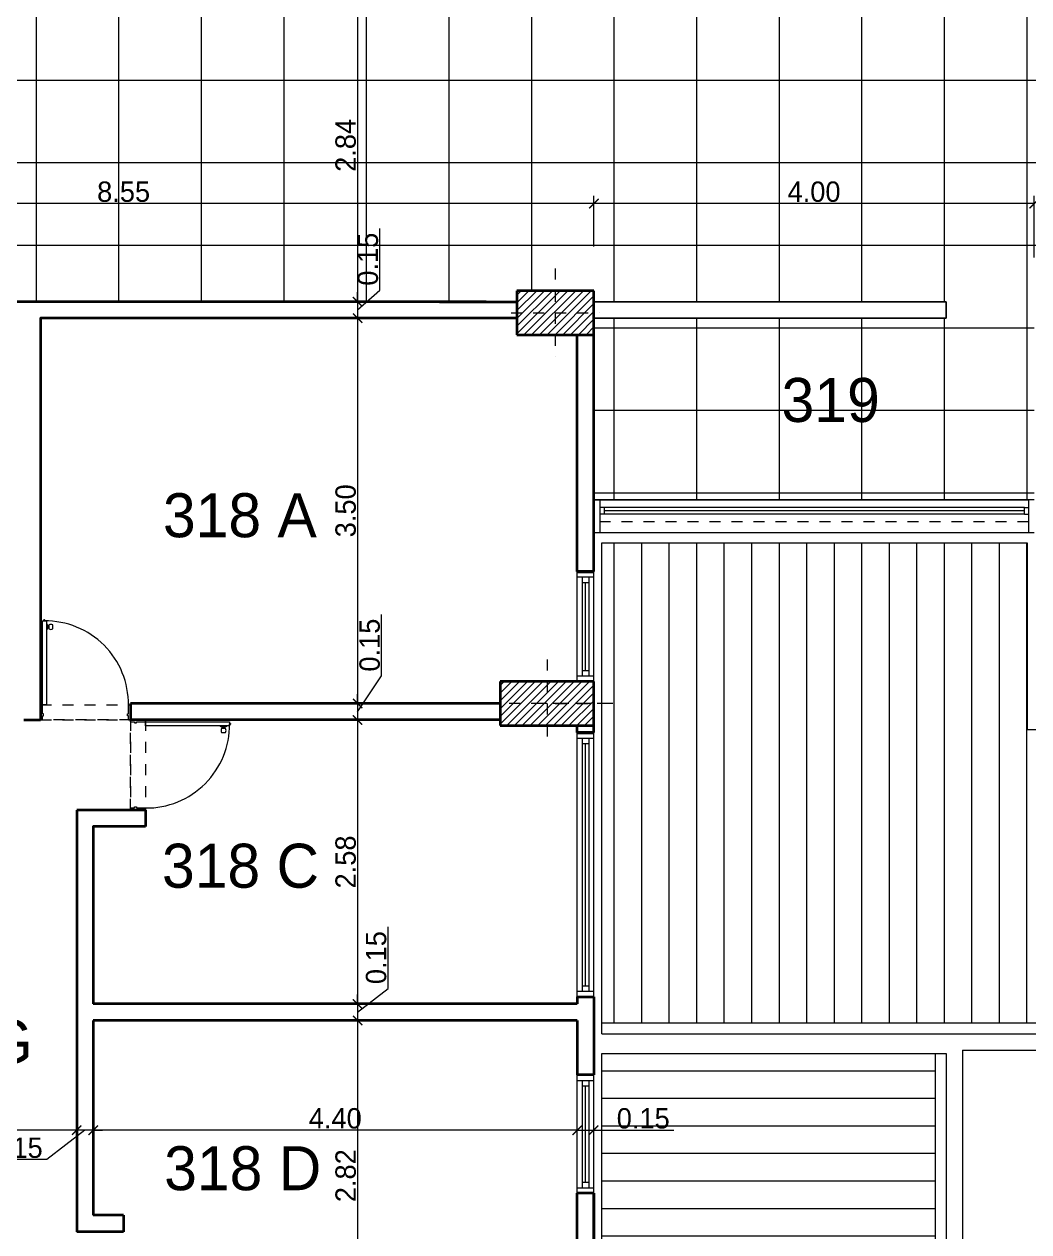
# Model space of a CAD drawing. Header units: millimetres. Extents: x 174 to 282, y -3 to 63.
# Drawn here: x 213.96 to 223.09, y 29.92 to 40.89 of the extents above; entities that cross this region are included whole.
import ezdxf
from ezdxf.enums import TextEntityAlignment as Align

# ---------------------------------------------------------------- set-up
doc = ezdxf.new("R2010")
doc.units = ezdxf.units.MM
doc.header["$LTSCALE"] = 0.005
doc.header["$MEASUREMENT"] = 0
doc.linetypes.add('ACAD_ISO02W100', pattern=[15, 12, -3])
doc.linetypes.add('ACAD_ISO10W100', pattern=[18, 12, -3, 0, -3])
for name, color, linetype, lineweight in [('Aux', 1, 'Continuous', 9), ('columna', 6, 'Continuous', 40), ('cotas', 1, 'Continuous', 15), ('ejes', 1, 'ACAD_ISO10W100', 9), ('Hatch', 11, 'Continuous', 9), ('muebles', 2, 'Continuous', 20), ('mur', 5, 'Continuous', 50), ('muro', 5, 'Continuous', 40), ('murosbajos', 3, 'Continuous', 25), ('proy', 1, 'ACAD_ISO02W100', 9), ('pu-ven', 2, 'Continuous', 20), ('reforzamiento', 5, 'ACAD_ISO10W100', 40)]:
    doc.layers.add(name, color=color, linetype=linetype, lineweight=lineweight)
doc.layers.add('text', color=1, linetype='Continuous')
doc.styles.get("Standard").update_dxf_attribs({"font": 'ERASMD.TTF', "height": 0.185})
doc.dimstyles.get("Standard").update_dxf_attribs({"dimtxt": 0.15, "dimasz": 0.085, "dimexe": 0.07, "dimexo": 0.4, "dimgap": 0.015, "dimtad": 1, "dimzin": 1, "dimdsep": 46, "dimtxsty": 'Standard', "dimblk": 'ARCHTICK', "dimcen": 0, "dimclrd": 256, "dimclre": 256, "dimclrt": 2, "dimadec": 0, "dimazin": 0, "dimtfac": 1, "dimtix": 1, "dimtmove": 0, "dimatfit": 0, "dimfxl": 1, "dimlwd": -1, "dimlwe": -1, "dimarcsym": 0})

# ---------------------------------------------------------------- blocks, each defined once
blk = doc.blocks.new('pu-90-15')
at = {"layer": 'Aux'}
for p, q in [((0.035, 0.992), (0.035, 1.002)), ((0.045, 0.992), (0.045, 0.994))]:
    blk.add_line(p, q, dxfattribs=at)
for points in [[(0.025, 0.99), (0.025, 0.992), (0.055, 0.992), (0.055, 0.99)], [(0.06, 0.961), (0.065, 0.961), (0.065, 0.901), (0.06, 0.901)], [(0.065, 0.961), (0.075, 0.941), (0.075, 0.921), (0.065, 0.901)], [(0.075, 0.941), (0.085, 0.941), (0.085, 0.921), (0.075, 0.921)]]:
    blk.add_lwpolyline(points, dxfattribs=at)
for points in [[(0.035, 0.992), (0.035, 1.002, -0.457422), (0.045, 0.994), (0.045, 0.992)], [(0.085, 0.951), (0.085, 0.911, 0.25), (0.125, 0.911), (0.125, 0.951, 0.25), (0.085, 0.951, 1)]]:
    blk.add_lwpolyline(points, format="xyb", dxfattribs=at)
blk.add_circle((0.017, 0.153), 0.0025, dxfattribs=at)
for centre, radius, start, end in [((0.037, 0.994), 0.00846, 2.1794, 100.501), ((0.05, 0.16), 0.83, 359.2361, 90.7639)]:
    blk.add_arc(centre, radius, start, end, dxfattribs=at)
at = {"layer": 'proy'}
blk.add_line((0, 0), (0.9, 0), dxfattribs=at)
blk.add_lwpolyline([(0.9, 0.15), (0.9, 0), (0, 0), (0, 0.15)], close=True, dxfattribs=at)
at = {"layer": 'pu-ven'}
for points in [[(0.02, 0.15), (0.02, 0.99), (0.06, 0.99), (0.06, 0.15)], [(0, 0.15), (0, 0), (0.02, 0), (0.02, 0.04), (0.03, 0.04), (0.03, 0.06), (0.02, 0.06), (0.02, 0.15)], [(0.9, 0.15), (0.9, 0), (0.88, 0), (0.88, 0.04), (0.87, 0.04), (0.87, 0.06), (0.88, 0.06), (0.88, 0.15)]]:
    blk.add_lwpolyline(points, close=True, dxfattribs=at)
blk = doc.blocks.new('_ArchTick')
at = {"color": 0, "linetype": 'ByBlock', "const_width": 0.15}
blk.add_lwpolyline([(-0.5, -0.5), (0.5, 0.5)], dxfattribs=at)
blk = doc.blocks.new('*D49')
at = {"layer": 'cotas', "transparency": 16777216}
for p, q in [((219.141, 38.87), (219.141, 39.331)), ((223.141, 38.77), (223.141, 39.331)), ((223.141, 39.261), (219.141, 39.261))]:
    blk.add_line(p, q, dxfattribs=at)
at = {"layer": 'Defpoints', "color": 0, "transparency": 16777216}
for p in [(219.141, 39.261), (219.141, 38.47), (223.141, 38.37)]:
    blk.add_point(p, dxfattribs=at)
at = {"layer": 'cotas', "transparency": 16777216, "xscale": 0.085, "yscale": 0.085, "zscale": 0.085, "rotation": 180}
blk.add_blockref('_ArchTick', (219.141, 39.261), dxfattribs=at)
at = {"layer": 'cotas', "transparency": 16777216, "xscale": 0.085, "yscale": 0.085, "zscale": 0.085}
blk.add_blockref('_ArchTick', (223.141, 39.261), dxfattribs=at)
at = {"layer": 'cotas', "color": 2, "transparency": 16777216, "insert": (221.141, 39.368), "char_height": 0.185, "attachment_point": 5}
blk.add_mtext('4.00', dxfattribs=at)
blk = doc.blocks.new('*D50')
at = {"layer": 'cotas', "transparency": 16777216}
for p, q in [((210.595, 38.77), (210.595, 39.331)), ((219.141, 38.87), (219.141, 39.331)), ((219.141, 39.261), (210.595, 39.261))]:
    blk.add_line(p, q, dxfattribs=at)
at = {"layer": 'Defpoints', "color": 0, "transparency": 16777216}
for p in [(210.595, 39.261), (219.141, 38.47), (210.595, 38.37)]:
    blk.add_point(p, dxfattribs=at)
at = {"layer": 'cotas', "transparency": 16777216, "xscale": 0.085, "yscale": 0.085, "zscale": 0.085, "rotation": 180}
blk.add_blockref('_ArchTick', (210.595, 39.261), dxfattribs=at)
at = {"layer": 'cotas', "transparency": 16777216, "xscale": 0.085, "yscale": 0.085, "zscale": 0.085}
blk.add_blockref('_ArchTick', (219.141, 39.261), dxfattribs=at)
at = {"layer": 'cotas', "color": 2, "transparency": 16777216, "insert": (214.868, 39.368), "char_height": 0.185, "attachment_point": 5}
blk.add_mtext('8.55', dxfattribs=at)
blk = doc.blocks.new('*D57')
at = {"layer": 'cotas', "transparency": 16777216}
for p, q in [((218.989, 30.843), (218.904, 30.843)), ((218.989, 30.843), (219.139, 30.843)), ((219.139, 30.843), (219.868, 30.843)), ((218.989, 30.562), (218.989, 30.773)), ((219.139, 30.562), (219.139, 30.773))]:
    blk.add_line(p, q, dxfattribs=at)
at = {"layer": 'Defpoints', "color": 0, "transparency": 16777216}
for p in [(218.989, 30.962), (219.139, 30.962), (218.989, 30.843)]:
    blk.add_point(p, dxfattribs=at)
at = {"layer": 'cotas', "transparency": 16777216, "xscale": 0.085, "yscale": 0.085, "zscale": 0.085}
blk.add_blockref('_ArchTick', (218.989, 30.843), dxfattribs=at)
at = {"layer": 'cotas', "transparency": 16777216, "xscale": 0.085, "yscale": 0.085, "zscale": 0.085, "rotation": 180}
blk.add_blockref('_ArchTick', (219.139, 30.843), dxfattribs=at)
at = {"layer": 'cotas', "color": 2, "transparency": 16777216, "insert": (219.589, 30.95), "char_height": 0.185, "attachment_point": 5}
blk.add_mtext('0.15', dxfattribs=at)
blk = doc.blocks.new('*D58')
at = {"layer": 'cotas', "transparency": 16777216}
for p, q in [((218.989, 30.843), (214.592, 30.843)), ((214.592, 30.738), (214.592, 30.773)), ((218.989, 30.562), (218.989, 30.773))]:
    blk.add_line(p, q, dxfattribs=at)
at = {"layer": 'Defpoints', "color": 0, "transparency": 16777216}
for p in [(214.592, 31.138), (218.989, 30.962), (214.592, 30.843)]:
    blk.add_point(p, dxfattribs=at)
at = {"layer": 'cotas', "transparency": 16777216, "xscale": 0.085, "yscale": 0.085, "zscale": 0.085, "rotation": 180}
blk.add_blockref('_ArchTick', (214.592, 30.843), dxfattribs=at)
at = {"layer": 'cotas', "transparency": 16777216, "xscale": 0.085, "yscale": 0.085, "zscale": 0.085}
blk.add_blockref('_ArchTick', (218.989, 30.843), dxfattribs=at)
at = {"layer": 'cotas', "color": 2, "transparency": 16777216, "insert": (216.791, 30.95), "char_height": 0.185, "attachment_point": 5}
blk.add_mtext('4.40', dxfattribs=at)
blk = doc.blocks.new('*D59')
at = {"layer": 'cotas', "transparency": 16777216}
for p, q in [((214.517, 30.843), (214.171, 30.576)), ((214.442, 30.843), (214.357, 30.843)), ((214.592, 30.843), (214.442, 30.843)), ((214.592, 30.843), (214.442, 30.843)), ((214.592, 30.843), (214.677, 30.843)), ((214.442, 30.738), (214.442, 30.773)), ((214.592, 30.738), (214.592, 30.773)), ((214.171, 30.576), (213.612, 30.576))]:
    blk.add_line(p, q, dxfattribs=at)
at = {"layer": 'Defpoints', "color": 0, "transparency": 16777216}
for p in [(214.442, 31.138), (214.592, 31.138), (214.442, 30.843)]:
    blk.add_point(p, dxfattribs=at)
at = {"layer": 'cotas', "transparency": 16777216, "xscale": 0.085, "yscale": 0.085, "zscale": 0.085}
blk.add_blockref('_ArchTick', (214.442, 30.843), dxfattribs=at)
at = {"layer": 'cotas', "transparency": 16777216, "xscale": 0.085, "yscale": 0.085, "zscale": 0.085, "rotation": 180}
blk.add_blockref('_ArchTick', (214.592, 30.843), dxfattribs=at)
at = {"layer": 'cotas', "color": 2, "transparency": 16777216, "insert": (213.892, 30.683), "char_height": 0.185, "attachment_point": 5}
blk.add_mtext('0.15', dxfattribs=at)
blk = doc.blocks.new('*D60')
at = {"layer": 'cotas', "transparency": 16777216}
for p, q in [((214.442, 30.843), (211.674, 30.843)), ((211.674, 30.738), (211.674, 30.773)), ((214.442, 30.738), (214.442, 30.773))]:
    blk.add_line(p, q, dxfattribs=at)
at = {"layer": 'Defpoints', "color": 0, "transparency": 16777216}
for p in [(211.674, 31.138), (214.442, 31.138), (211.674, 30.843)]:
    blk.add_point(p, dxfattribs=at)
at = {"layer": 'cotas', "transparency": 16777216, "xscale": 0.085, "yscale": 0.085, "zscale": 0.085, "rotation": 180}
blk.add_blockref('_ArchTick', (211.674, 30.843), dxfattribs=at)
at = {"layer": 'cotas', "transparency": 16777216, "xscale": 0.085, "yscale": 0.085, "zscale": 0.085}
blk.add_blockref('_ArchTick', (214.442, 30.843), dxfattribs=at)
at = {"layer": 'cotas', "color": 2, "transparency": 16777216, "insert": (213.058, 30.95), "char_height": 0.185, "attachment_point": 5}
blk.add_mtext('2.77', dxfattribs=at)
blk = doc.blocks.new('*D99')
at = {"layer": 'cotas', "transparency": 16777216}
for p, q in [((216.95, 41.21), (216.924, 41.21)), ((216.994, 41.21), (216.994, 38.37)), ((216.95, 38.37), (216.924, 38.37))]:
    blk.add_line(p, q, dxfattribs=at)
at = {"layer": 'Defpoints', "color": 0, "transparency": 16777216}
for p in [(217.35, 41.21), (216.994, 38.37), (217.35, 38.37)]:
    blk.add_point(p, dxfattribs=at)
at = {"layer": 'cotas', "transparency": 16777216, "xscale": 0.085, "yscale": 0.085, "zscale": 0.085}
for p, rotation in [((216.994, 41.21), 90), ((216.994, 38.37), 270)]:
    blk.add_blockref('_ArchTick', p, dxfattribs=dict(at, rotation=rotation))
at = {"layer": 'cotas', "color": 2, "transparency": 16777216, "insert": (216.886, 39.79), "char_height": 0.185, "attachment_point": 5, "rotation": 90}
blk.add_mtext('2.84', dxfattribs=at)
blk = doc.blocks.new('*D100')
at = {"layer": 'cotas', "transparency": 16777216}
for p, q in [((217.195, 38.476), (217.195, 39.035)), ((216.994, 38.295), (217.195, 38.476)), ((216.994, 38.37), (216.994, 38.455)), ((216.95, 38.37), (216.924, 38.37)), ((216.994, 38.37), (216.994, 38.22)), ((216.994, 38.37), (216.994, 38.22)), ((216.95, 38.22), (216.924, 38.22)), ((216.994, 38.22), (216.994, 38.135))]:
    blk.add_line(p, q, dxfattribs=at)
at = {"layer": 'Defpoints', "color": 0, "transparency": 16777216}
for p in [(217.35, 38.37), (216.994, 38.22), (217.35, 38.22)]:
    blk.add_point(p, dxfattribs=at)
at = {"layer": 'cotas', "transparency": 16777216, "xscale": 0.085, "yscale": 0.085, "zscale": 0.085}
for p, rotation in [((216.994, 38.37), 270), ((216.994, 38.22), 90)]:
    blk.add_blockref('_ArchTick', p, dxfattribs=dict(at, rotation=rotation))
at = {"layer": 'cotas', "color": 2, "transparency": 16777216, "insert": (217.088, 38.756), "char_height": 0.185, "attachment_point": 5, "rotation": 90}
blk.add_mtext('0.15', dxfattribs=at)
blk = doc.blocks.new('*D101')
at = {"layer": 'cotas', "transparency": 16777216}
for p, q in [((216.95, 38.22), (216.924, 38.22)), ((216.994, 38.22), (216.994, 34.72)), ((216.95, 34.72), (216.924, 34.72))]:
    blk.add_line(p, q, dxfattribs=at)
at = {"layer": 'Defpoints', "color": 0, "transparency": 16777216}
for p in [(217.35, 38.22), (216.994, 34.72), (217.35, 34.72)]:
    blk.add_point(p, dxfattribs=at)
at = {"layer": 'cotas', "transparency": 16777216, "xscale": 0.085, "yscale": 0.085, "zscale": 0.085}
for p, rotation in [((216.994, 38.22), 90), ((216.994, 34.72), 270)]:
    blk.add_blockref('_ArchTick', p, dxfattribs=dict(at, rotation=rotation))
at = {"layer": 'cotas', "color": 2, "transparency": 16777216, "insert": (216.886, 36.47), "char_height": 0.185, "attachment_point": 5, "rotation": 90}
blk.add_mtext('3.50', dxfattribs=at)
blk = doc.blocks.new('*D102')
at = {"layer": 'cotas', "transparency": 16777216}
for p, q in [((217.212, 34.971), (217.212, 35.529)), ((216.994, 34.645), (217.212, 34.971)), ((216.994, 34.72), (216.994, 34.805)), ((216.95, 34.72), (216.924, 34.72)), ((216.994, 34.72), (216.994, 34.57)), ((216.994, 34.72), (216.994, 34.57)), ((216.95, 34.57), (216.924, 34.57)), ((216.994, 34.57), (216.994, 34.485))]:
    blk.add_line(p, q, dxfattribs=at)
at = {"layer": 'Defpoints', "color": 0, "transparency": 16777216}
for p in [(217.35, 34.72), (216.994, 34.57), (217.35, 34.57)]:
    blk.add_point(p, dxfattribs=at)
at = {"layer": 'cotas', "transparency": 16777216, "xscale": 0.085, "yscale": 0.085, "zscale": 0.085}
for p, rotation in [((216.994, 34.72), 270), ((216.994, 34.57), 90)]:
    blk.add_blockref('_ArchTick', p, dxfattribs=dict(at, rotation=rotation))
at = {"layer": 'cotas', "color": 2, "transparency": 16777216, "insert": (217.104, 35.25), "char_height": 0.185, "attachment_point": 5, "rotation": 90}
blk.add_mtext('0.15', dxfattribs=at)
blk = doc.blocks.new('*D103')
at = {"layer": 'cotas', "transparency": 16777216}
for p, q in [((216.95, 34.57), (216.924, 34.57)), ((216.994, 34.57), (216.994, 31.99)), ((216.95, 31.99), (216.924, 31.99))]:
    blk.add_line(p, q, dxfattribs=at)
at = {"layer": 'Defpoints', "color": 0, "transparency": 16777216}
for p in [(217.35, 34.57), (216.994, 31.99), (217.35, 31.99)]:
    blk.add_point(p, dxfattribs=at)
at = {"layer": 'cotas', "transparency": 16777216, "xscale": 0.085, "yscale": 0.085, "zscale": 0.085}
for p, rotation in [((216.994, 34.57), 90), ((216.994, 31.99), 270)]:
    blk.add_blockref('_ArchTick', p, dxfattribs=dict(at, rotation=rotation))
at = {"layer": 'cotas', "color": 2, "transparency": 16777216, "insert": (216.886, 33.28), "char_height": 0.185, "attachment_point": 5, "rotation": 90}
blk.add_mtext('2.58', dxfattribs=at)
blk = doc.blocks.new('*D104')
at = {"layer": 'cotas', "transparency": 16777216}
for p, q in [((217.271, 32.131), (217.271, 32.69)), ((216.994, 31.915), (217.271, 32.131)), ((216.994, 31.99), (216.994, 32.075)), ((216.95, 31.99), (216.924, 31.99)), ((216.994, 31.99), (216.994, 31.84)), ((216.994, 31.99), (216.994, 31.84)), ((216.95, 31.84), (216.924, 31.84)), ((216.994, 31.84), (216.994, 31.755))]:
    blk.add_line(p, q, dxfattribs=at)
at = {"layer": 'Defpoints', "color": 0, "transparency": 16777216}
for p in [(217.35, 31.99), (216.994, 31.84), (217.35, 31.84)]:
    blk.add_point(p, dxfattribs=at)
at = {"layer": 'cotas', "transparency": 16777216, "xscale": 0.085, "yscale": 0.085, "zscale": 0.085}
for p, rotation in [((216.994, 31.99), 270), ((216.994, 31.84), 90)]:
    blk.add_blockref('_ArchTick', p, dxfattribs=dict(at, rotation=rotation))
at = {"layer": 'cotas', "color": 2, "transparency": 16777216, "insert": (217.163, 32.411), "char_height": 0.185, "attachment_point": 5, "rotation": 90}
blk.add_mtext('0.15', dxfattribs=at)
blk = doc.blocks.new('*D105')
at = {"layer": 'cotas', "transparency": 16777216}
for p, q in [((216.95, 31.84), (216.924, 31.84)), ((216.994, 31.84), (216.994, 29.02)), ((216.95, 29.02), (216.924, 29.02))]:
    blk.add_line(p, q, dxfattribs=at)
at = {"layer": 'Defpoints', "color": 0, "transparency": 16777216}
for p in [(217.35, 31.84), (216.994, 29.02), (217.35, 29.02)]:
    blk.add_point(p, dxfattribs=at)
at = {"layer": 'cotas', "transparency": 16777216, "xscale": 0.085, "yscale": 0.085, "zscale": 0.085}
for p, rotation in [((216.994, 31.84), 90), ((216.994, 29.02), 270)]:
    blk.add_blockref('_ArchTick', p, dxfattribs=dict(at, rotation=rotation))
at = {"layer": 'cotas', "color": 2, "transparency": 16777216, "insert": (216.886, 30.43), "char_height": 0.185, "attachment_point": 5, "rotation": 90}
blk.add_mtext('2.82', dxfattribs=at)

msp = doc.modelspace()

# ---------------------------------------------------------------- hatches: boundary and pattern name
at = {"layer": 'Hatch'}
h = msp.add_hatch(dxfattribs=at)
h.set_pattern_fill('ANSI31', color=256, scale=0.4, style=0)
h.set_pattern_definition([(45, (676.075447, -492.116687), (-0.035355339, 0.035355339), [])])
h.paths.add_polyline_path([(212.111, 52.245), (211.391, 52.245), (211.391, 51.795), (212.111, 51.795)])
h.paths.add_polyline_path([(212.061, 46.878), (211.436, 46.878), (211.436, 46.558), (212.061, 46.558)])
h.paths.add_polyline_path([(219.141, 52.17), (218.441, 52.17), (218.441, 51.77), (219.141, 51.77)])
h.paths.add_polyline_path([(219.104, 46.83), (218.479, 46.83), (218.479, 46.51), (219.104, 46.51)])
h.paths.add_polyline_path([(224.004, 46.83), (223.379, 46.83), (223.379, 46.51), (224.004, 46.51)])
h.paths.add_polyline_path([(224.041, 52.17), (223.341, 52.17), (223.341, 51.77), (224.041, 51.77)])
h.paths.add_polyline_path([(232.936, 52.17), (232.206, 52.17), (232.206, 51.72), (232.936, 51.72)])
h.paths.add_polyline_path([(232.884, 46.825), (232.259, 46.825), (232.259, 46.505), (232.884, 46.505)])
h.paths.add_polyline_path([(232.861, 43.37), (232.561, 43.37), (232.561, 43.07), (232.861, 43.07)])
h.paths.add_polyline_path([(232.884, 41.53), (232.259, 41.53), (232.259, 41.21), (232.884, 41.21)])
h.paths.add_polyline_path([(223.691, 43.37), (223.391, 43.37), (223.391, 43.07), (223.691, 43.07)])
h.paths.add_polyline_path([(224.004, 41.53), (223.379, 41.53), (223.379, 41.21), (224.004, 41.21)])
h.paths.add_polyline_path([(219.104, 41.53), (218.479, 41.53), (218.479, 41.21), (219.104, 41.21)])
h.paths.add_polyline_path([(219.091, 43.37), (218.791, 43.37), (218.791, 43.07), (219.091, 43.07)])
h.paths.add_polyline_path([(212.118, 41.53), (211.378, 41.53), (211.378, 41.21), (212.118, 41.21)])
h.paths.add_polyline_path([(211.901, 43.37), (211.601, 43.37), (211.601, 43.07), (211.901, 43.07)])
h.paths.add_polyline_path([(207.301, 43.37), (207.001, 43.37), (207.001, 43.07), (207.301, 43.07)])
h.paths.add_polyline_path([(207.351, 41.52), (206.951, 41.52), (206.951, 41.22), (207.351, 41.22)])
h.paths.add_polyline_path([(200.126, 41.57), (199.726, 41.57), (199.726, 41.27), (200.126, 41.27)])
h.paths.add_polyline_path([(200.501, 38.52), (199.701, 38.52), (199.701, 38.07), (200.501, 38.07)])
h.paths.add_polyline_path([(207.351, 38.445), (206.951, 38.445), (206.951, 38.145), (207.351, 38.145)])
h.paths.add_polyline_path([(211.673, 38.37), (211.274, 38.37), (211.274, 38.07), (211.673, 38.07)])
h.paths.add_polyline_path([(211.833, 34.935), (211.113, 34.935), (211.113, 34.505), (211.833, 34.505)])
h.paths.add_polyline_path([(207.351, 34.87), (206.951, 34.87), (206.951, 34.57), (207.351, 34.57)])
h.paths.add_polyline_path([(219.139, 34.92), (218.289, 34.92), (218.289, 34.52), (219.139, 34.52)])
h.paths.add_polyline_path([(219.141, 38.47), (218.441, 38.47), (218.441, 38.07), (219.141, 38.07)])
h.paths.add_polyline_path([(224.041, 38.47), (223.341, 38.47), (223.341, 38.07), (224.041, 38.07)])
h.paths.add_polyline_path([(223.741, 34.87), (223.341, 34.87), (223.341, 34.57), (223.741, 34.57)])
h.paths.add_polyline_path([(225.941, 34.87), (225.641, 34.87), (225.641, 34.57), (225.941, 34.57)])
h.paths.add_polyline_path([(230.641, 34.87), (230.341, 34.87), (230.341, 34.57), (230.641, 34.57)])
h.paths.add_polyline_path([(232.936, 34.87), (232.486, 34.87), (232.486, 34.57), (232.936, 34.57)])
h.paths.add_polyline_path([(233.186, 38.47), (232.486, 38.47), (232.486, 38.07), (233.186, 38.07)])
h = msp.add_hatch(dxfattribs=at)
h.set_pattern_fill('NET', color=256, scale=6, style=0)
h.set_pattern_definition([(0, (676.07545, -492.1167), (0, 0.75), []), (90, (676.07545, -492.1167), (-0.75, 5e-17), [])])
h.paths.add_polyline_path([(236.586, 41.22), (236.536, 41.22), (236.536, 41.62), (236.706, 41.62), (236.706, 43.07), (236.661, 43.07), (232.861, 43.07), (232.861, 41.53), (232.884, 41.53), (232.884, 41.21), (232.239, 41.21), (232.239, 41.245), (231.359, 41.245), (231.349, 41.245), (228.879, 41.245), (227.979, 41.245), (226.079, 41.245), (225.179, 41.245), (224.004, 41.245), (224.004, 41.21), (223.379, 41.21), (223.379, 41.53), (223.541, 41.53), (223.541, 43.07), (223.391, 43.07), (219.091, 43.07), (219.091, 41.53), (219.104, 41.53), (219.104, 41.21), (218.479, 41.21), (213.018, 41.21), (212.118, 41.21), (211.378, 41.21), (211.378, 41.53), (211.676, 41.53), (211.676, 43.07), (211.601, 43.07), (207.301, 43.07), (207.151, 43.07), (207.151, 42.82), (207.151, 42.17), (207.151, 41.545), (207.376, 41.545), (207.376, 41.195), (207.351, 41.195), (207.351, 39.35), (207.351, 39.35), (207.351, 38.47), (207.376, 38.47), (207.376, 38.12), (207.351, 38.12), (207.351, 35.775), (207.351, 35.775), (207.351, 34.895), (207.376, 34.895), (207.376, 34.525), (207.351, 34.525), (207.351, 33.645), (207.351, 33.645), (207.351, 29.195), (207.376, 29.195), (207.376, 28.845), (206.926, 28.845), (206.926, 28.845), (200.226, 28.845), (200.226, 28.818), (199.676, 28.818), (199.676, 28.86), (195.806, 28.86), (195.806, 28.82), (195.481, 28.82), (195.481, 28.8), (195.441, 28.8), (195.441, 28.79), (195.431, 28.79), (195.431, 27.95), (195.441, 27.95), (195.441, 27.94), (195.481, 27.94), (195.481, 27.92), (195.481, 26.89), (199.176, 26.89), (199.196, 26.89), (199.196, 26.8), (199.206, 26.8), (199.206, 26.79), (200.046, 26.79), (200.046, 26.8), (200.056, 26.8), (200.056, 26.89), (204.491, 26.89), (204.511, 26.89), (204.511, 26.8), (204.521, 26.8), (204.521, 26.79), (205.361, 26.79), (205.361, 26.8), (205.371, 26.8), (205.371, 26.89), (205.391, 26.89), (205.541, 26.89), (207.376, 26.89), (207.376, 26.74), (207.376, 25.9), (207.376, 25.88), (207.376, 24.795), (207.376, 24.445), (207.376, 21.87), (207.376, 20.97), (209.961, 20.97), (210.141, 20.97), (211.021, 20.97), (211.041, 20.97), (215.666, 20.97), (215.686, 20.97), (216.566, 20.97), (217.666, 20.97), (220.811, 20.97), (220.991, 20.97), (221.871, 20.97), (222.341, 20.97), (222.341, 21.395), (222.341, 23.995), (222.341, 24.42), (221.841, 24.42), (221.841, 24.67), (221.099, 24.67), (219.559, 24.67), (219.039, 24.67), (219.039, 24.47), (218.569, 24.47), (217.639, 24.47), (211.693, 24.47), (211.693, 24.27), (211.253, 24.27), (211.253, 24.62), (211.143, 24.62), (209.448, 24.62), (209.448, 24.575), (211.024, 24.575), (211.024, 24.515), (209.448, 24.515), (209.448, 24.62), (209.386, 24.62), (209.386, 24.47), (209.099, 24.47), (209.099, 29.22), (211.249, 29.22), (211.524, 29.22), (211.524, 30.12), (211.524, 33.455), (211.524, 34.355), (209.099, 34.355), (209.099, 38.37), (209.587, 38.37), (210.595, 38.37), (211.274, 38.37), (211.674, 38.37), (214.072, 38.37), (214.222, 38.37), (218.163, 38.37), (218.441, 38.37), (218.441, 38.47), (219.141, 38.47), (219.141, 38.37), (222.341, 38.37), (222.341, 38.22), (219.141, 38.22), (219.141, 38.07), (219.139, 38.07), (219.139, 36.57), (223.141, 36.57), (223.141, 38.37), (223.341, 38.37), (223.341, 38.47), (224.041, 38.47), (224.041, 38.37), (225.101, 38.37), (225.101, 38.27), (225.801, 38.27), (225.801, 38.37), (225.941, 38.37), (225.941, 38.17), (227.041, 38.17), (227.041, 38.673, -2.414214), (227.066, 38.698, -0.414214), (227.041, 38.673), (227.041, 38.17), (228.181, 38.17), (228.241, 38.17), (228.241, 38.12), (230.441, 38.12), (230.441, 38.37), (230.641, 38.37), (230.641, 38.27), (231.341, 38.27), (231.341, 38.37), (232.486, 38.37), (232.486, 38.47), (233.186, 38.47), (233.186, 38.07), (233.136, 38.07), (233.136, 36.52), (236.611, 36.52), (236.611, 36.77), (236.949, 36.77), (237.629, 36.77), (238.086, 36.77), (238.766, 36.77), (238.911, 36.77), (238.911, 38.07), (237.086, 38.07), (237.086, 38.02), (236.536, 38.02), (236.536, 38.42), (236.586, 38.42), (236.586, 39.41), (236.586, 40.14)])
h = msp.add_hatch(dxfattribs=at)
h.set_pattern_fill('LINE', color=256, scale=2, angle=90, style=0)
h.set_pattern_definition([(90, (676.07545, -492.11669), (-0.25, 2e-17), [])])
h.paths.add_polyline_path([(242.238, 34.57), (241.661, 34.57), (241.661, 34.47), (239.111, 34.47), (239.111, 34.57), (238.561, 34.57), (238.561, 34.47), (237.036, 34.47), (237.036, 34.479), (236.511, 34.479), (236.511, 36.12), (233.236, 36.12), (233.236, 34.479), (232.486, 34.479), (232.486, 34.47), (230.641, 34.47), (230.641, 34.57), (230.339, 34.57), (230.339, 34.47), (225.941, 34.47), (225.941, 34.57), (225.641, 34.57), (225.641, 34.47), (223.741, 34.47), (223.741, 34.479), (223.078, 34.479), (223.078, 36.179), (219.212, 36.179), (219.212, 34.298), (219.212, 31.82), (242.238, 31.82)])
h.paths.add_polyline_path([(226.442, 33.511), (226.442, 34.116), (226.725, 34.116), (226.725, 33.511)], flags=24)
h.paths.add_polyline_path([(240.699, 33.843), (240.699, 34.448), (240.983, 34.448), (240.983, 33.843)], flags=24)
h = msp.add_hatch(dxfattribs=at)
h.set_pattern_fill('LINE', color=256, scale=2, style=0)
h.set_pattern_definition([(0, (676.07545, -492.11669), (0, 0.25), [])])
h.paths.add_polyline_path([(222.241, 31.539), (219.212, 31.539), (219.212, 24.906), (222.241, 24.906)])
h.paths.add_polyline_path([(219.278, 30.811), (219.899, 30.811), (219.899, 31.089), (219.278, 31.089)], flags=24)

# ---------------------------------------------------------------- linework, layer by layer
at = {"layer": 'Aux'}
for p, q in [((223.052, 36.5), (219.199, 36.5)), ((223.052, 36.44), (219.199, 36.44)), ((219.034, 35.87), (219.034, 34.97)), ((219.094, 35.87), (219.094, 34.97)), ((219.034, 34.405), (219.034, 32.105)), ((219.094, 34.405), (219.094, 32.105)), ((219.034, 31.295), (219.034, 30.32)), ((219.094, 31.295), (219.094, 30.32))]:
    msp.add_line(p, q, dxfattribs=at)
at = {"layer": 'columna'}
for p, q in [((219.141, 38.47), (218.441, 38.47)), ((218.441, 38.47), (218.441, 38.07)), ((219.141, 38.07), (219.141, 38.47)), ((218.441, 38.07), (219.141, 38.07)), ((219.139, 34.92), (218.289, 34.92)), ((218.289, 34.92), (218.289, 34.52)), ((219.139, 34.52), (219.139, 34.92)), ((218.289, 34.52), (219.139, 34.52))]:
    msp.add_line(p, q, dxfattribs=at)
at = {"layer": 'ejes'}
for p, q in [((218.79, 38.67), (218.79, 37.87)), ((218.39, 38.27), (219.19, 38.27)), ((218.715, 35.12), (218.715, 34.32)), ((218.239, 34.72), (218.289, 34.72)), ((219.271, 34.72), (218.31, 34.72)), ((219.314, 34.72), (218.564, 34.72)), ((219.314, 34.72), (218.564, 34.72)), ((218.79, 34.72), (219.19, 34.72))]:
    msp.add_line(p, q, dxfattribs=at)
at = {"layer": 'muebles'}
for p, q in [((219.212, 31.82), (242.238, 31.82)), ((219.212, 31.72), (242.238, 31.72)), ((222.491, 31.57), (222.491, 14.02)), ((222.491, 31.57), (242.411, 31.57))]:
    msp.add_line(p, q, dxfattribs=at)
at = {"layer": 'mur'}
for p, q in [((218.989, 35.92), (219.139, 35.92)), ((218.989, 34.455), (219.139, 34.455))]:
    msp.add_line(p, q, dxfattribs=at)
at = {"layer": 'muro', "linetype": 'ByBlock'}
for p, q in [((214.072, 38.37), (211.672, 38.37)), ((214.222, 38.37), (214.072, 38.37)), ((218.163, 38.37), (214.222, 38.37)), ((218.441, 38.22), (214.112, 38.22)), ((218.989, 35.92), (218.989, 38.07)), ((219.139, 35.92), (219.139, 38.07)), ((218.289, 34.72), (214.93, 34.72)), ((218.289, 34.57), (214.93, 34.57)), ((219.139, 34.455), (219.139, 34.57)), ((218.989, 34.455), (218.989, 34.52)), ((218.989, 32.055), (218.989, 31.99)), ((219.139, 32.055), (219.139, 31.345)), ((218.989, 31.84), (218.989, 31.345))]:
    msp.add_line(p, q, dxfattribs=at)
at = {"layer": 'muro'}
for p, q in [((218.989, 35.92), (218.989, 38.07)), ((219.139, 35.92), (219.139, 38.07)), ((213.962, 34.57), (214.112, 34.57)), ((218.989, 34.455), (219.139, 34.455)), ((218.989, 32.055), (219.139, 32.055)), ((219.139, 31.345), (218.989, 31.345)), ((219.139, 30.27), (219.139, 29.17))]:
    msp.add_line(p, q, dxfattribs=at)
for points in [[(214.112, 38.22), (214.112, 38.22), (214.112, 34.57)], [(214.93, 34.72), (214.93, 34.57)], [(214.442, 33.752), (214.442, 29.92)], [(215.066, 33.752), (214.442, 33.752)], [(215.066, 33.752), (215.066, 33.602)], [(214.592, 33.602), (214.592, 33.602), (214.592, 31.99)], [(215.066, 33.602), (214.592, 33.602)], [(218.989, 31.99), (214.592, 31.99)], [(218.989, 31.84), (214.592, 31.84)], [(214.592, 31.84), (214.592, 30.07)], [(214.866, 30.07), (214.592, 30.07)], [(214.866, 30.07), (214.866, 29.92)], [(214.592, 29.92), (214.442, 29.92)], [(214.866, 29.92), (214.442, 29.92)]]:
    msp.add_lwpolyline(points, dxfattribs=at)
at = {"layer": 'murosbajos'}
for p, q in [((222.341, 38.37), (219.141, 38.37)), ((222.341, 38.22), (222.341, 38.37)), ((222.341, 38.22), (219.141, 38.22))]:
    msp.add_line(p, q, dxfattribs=at)
at = {"layer": 'proy'}
msp.add_line((223.091, 36.37), (219.199, 36.37), dxfattribs=at)
at = {"layer": 'pu-ven'}
for p, q in [((219.139, 36.57), (223.091, 36.57)), ((223.141, 36.57), (219.139, 36.57)), ((219.199, 36.37), (219.199, 36.57)), ((223.091, 36.37), (223.091, 36.57)), ((219.238, 36.5), (219.199, 36.5)), ((219.238, 36.44), (219.199, 36.44)), ((219.238, 36.44), (219.238, 36.5)), ((223.052, 36.47), (219.238, 36.47)), ((223.052, 36.44), (223.052, 36.5)), ((223.052, 36.5), (223.091, 36.5)), ((223.052, 36.44), (223.091, 36.44)), ((219.199, 36.27), (219.199, 36.37)), ((223.091, 36.27), (223.091, 36.37)), ((223.141, 36.27), (219.139, 36.27)), ((219.212, 34.298), (219.212, 36.179)), ((219.212, 36.179), (223.078, 36.179)), ((223.078, 36.179), (223.078, 34.479)), ((218.989, 34.92), (218.989, 35.92)), ((219.139, 34.92), (219.139, 35.92)), ((218.989, 35.87), (219.139, 35.87)), ((219.034, 35.82), (219.094, 35.82)), ((219.064, 35.02), (219.064, 35.82)), ((219.034, 35.02), (219.094, 35.02)), ((218.989, 34.97), (219.139, 34.97)), ((218.989, 32.055), (218.989, 34.455)), ((219.139, 32.055), (219.139, 34.455)), ((223.741, 34.479), (223.078, 34.479)), ((218.989, 34.405), (219.139, 34.405)), ((219.034, 34.355), (219.094, 34.355)), ((219.064, 32.155), (219.064, 34.355)), ((219.212, 31.72), (219.212, 34.298)), ((219.034, 32.155), (219.094, 32.155)), ((218.989, 32.105), (219.139, 32.105)), ((219.212, 24.906), (219.212, 31.539)), ((219.212, 31.539), (222.341, 31.539)), ((222.241, 31.539), (222.241, 24.906)), ((222.341, 31.539), (222.341, 24.906)), ((218.989, 30.27), (218.989, 31.345)), ((218.989, 31.295), (219.139, 31.295)), ((219.139, 30.27), (219.139, 31.345)), ((219.034, 31.245), (219.094, 31.245)), ((219.064, 30.37), (219.064, 31.245)), ((218.989, 30.32), (219.139, 30.32)), ((219.034, 30.37), (219.094, 30.37))]:
    msp.add_line(p, q, dxfattribs=at)
at = {"layer": 'reforzamiento', "linetype": 'ByBlock'}
for p, q in [((217.739, 38.37), (218.441, 38.37)), ((219.139, 30.27), (218.989, 30.27)), ((218.989, 29.17), (218.989, 30.27)), ((219.139, 29.17), (219.139, 30.27))]:
    msp.add_line(p, q, dxfattribs=at)

# ---------------------------------------------------------------- block references
at = {"layer": 'pu-ven', "xscale": 0.908715721213639, "yscale": 0.908715721213639, "zscale": 0.908715721213639}
msp.add_blockref('pu-90-15', (214.112, 34.57), dxfattribs=at)
at = {"layer": 'pu-ven', "xscale": 0.908715721213639, "yscale": 0.908715721213639, "zscale": 0.908715721213639, "rotation": 270}
msp.add_blockref('pu-90-15', (214.93, 34.57), dxfattribs=at)

# ---------------------------------------------------------------- texts
at = {"layer": 'text'}
for s, p in [('319', (221.292, 37.277)), ('318 A', (215.924, 36.23)), ('318 C', (215.93, 33.046)), ('318 G', (213.314, 31.448)), ('318 D', (215.95, 30.298))]:
    msp.add_text(s, height=0.4, dxfattribs=at).set_placement(p, align=Align.CENTER)

# ---------------------------------------------------------------- dimensions: what is measured, and where the dimension line sits
at = {"layer": 'cotas'}
for base, p1, p2, picture, middle in [((216.994, 38.37), (217.35, 41.21), (217.35, 38.37), '*D99', (216.886, 39.79)), ((216.994, 34.72), (217.35, 38.22), (217.35, 34.72), '*D101', (216.886, 36.47)), ((216.994, 31.99), (217.35, 34.57), (217.35, 31.99), '*D103', (216.886, 33.28)), ((216.994, 29.02), (217.35, 31.84), (217.35, 29.02), '*D105', (216.886, 30.43))]:
    dim = msp.add_linear_dim(base=base, p1=p1, p2=p2, angle=90, dimstyle='Standard', override={"dimtmove": 1}, dxfattribs=at)
    dim.commit()
    dim.dimension.update_dxf_attribs({"geometry": picture, "text_midpoint": middle})
for base, p1, p2, picture, middle in [((210.595, 39.261), (219.141, 38.47), (210.595, 38.37), '*D50', (214.868, 39.368)), ((219.141, 39.261), (223.141, 38.37), (219.141, 38.47), '*D49', (221.141, 39.368)), ((211.674, 30.843), (214.442, 31.138), (211.674, 31.138), '*D60', (213.058, 30.95)), ((214.592, 30.843), (218.989, 30.962), (214.592, 31.138), '*D58', (216.791, 30.95))]:
    dim = msp.add_linear_dim(base=base, p1=p1, p2=p2, dimstyle='Standard', override={"dimtmove": 1}, dxfattribs=at)
    dim.commit()
    dim.dimension.update_dxf_attribs({"geometry": picture, "text_midpoint": middle})
for base, p1, p2, picture, middle in [((216.994, 38.22), (217.35, 38.37), (217.35, 38.22), '*D100', (217.195, 38.491)), ((216.994, 34.57), (217.35, 34.72), (217.35, 34.57), '*D102', (217.212, 34.986)), ((216.994, 31.84), (217.35, 31.99), (217.35, 31.84), '*D104', (217.271, 32.146))]:
    dim = msp.add_linear_dim(base=base, p1=p1, p2=p2, angle=90, dimstyle='Standard', override={"dimtmove": 1}, dxfattribs=at)
    dim.commit()
    dim.dimension.update_dxf_attribs({"geometry": picture, "text_midpoint": middle, "dimtype": 160})
dim = msp.add_linear_dim(base=(214.442, 30.843), p1=(214.592, 31.138), p2=(214.442, 31.138), dimstyle='Standard', override={"dimtmove": 1}, dxfattribs=at)
dim.commit()
dim.dimension.update_dxf_attribs({"geometry": '*D59', "text_midpoint": (214.156, 30.576), "dimtype": 160})
dim = msp.add_linear_dim(base=(218.989, 30.843), p1=(219.139, 30.962), p2=(218.989, 30.962), dimstyle='Standard', dxfattribs=at)
dim.commit()
dim.dimension.update_dxf_attribs({"geometry": '*D57', "text_midpoint": (219.589, 30.843), "dimtype": 160})

doc.saveas('drawing.dxf')
